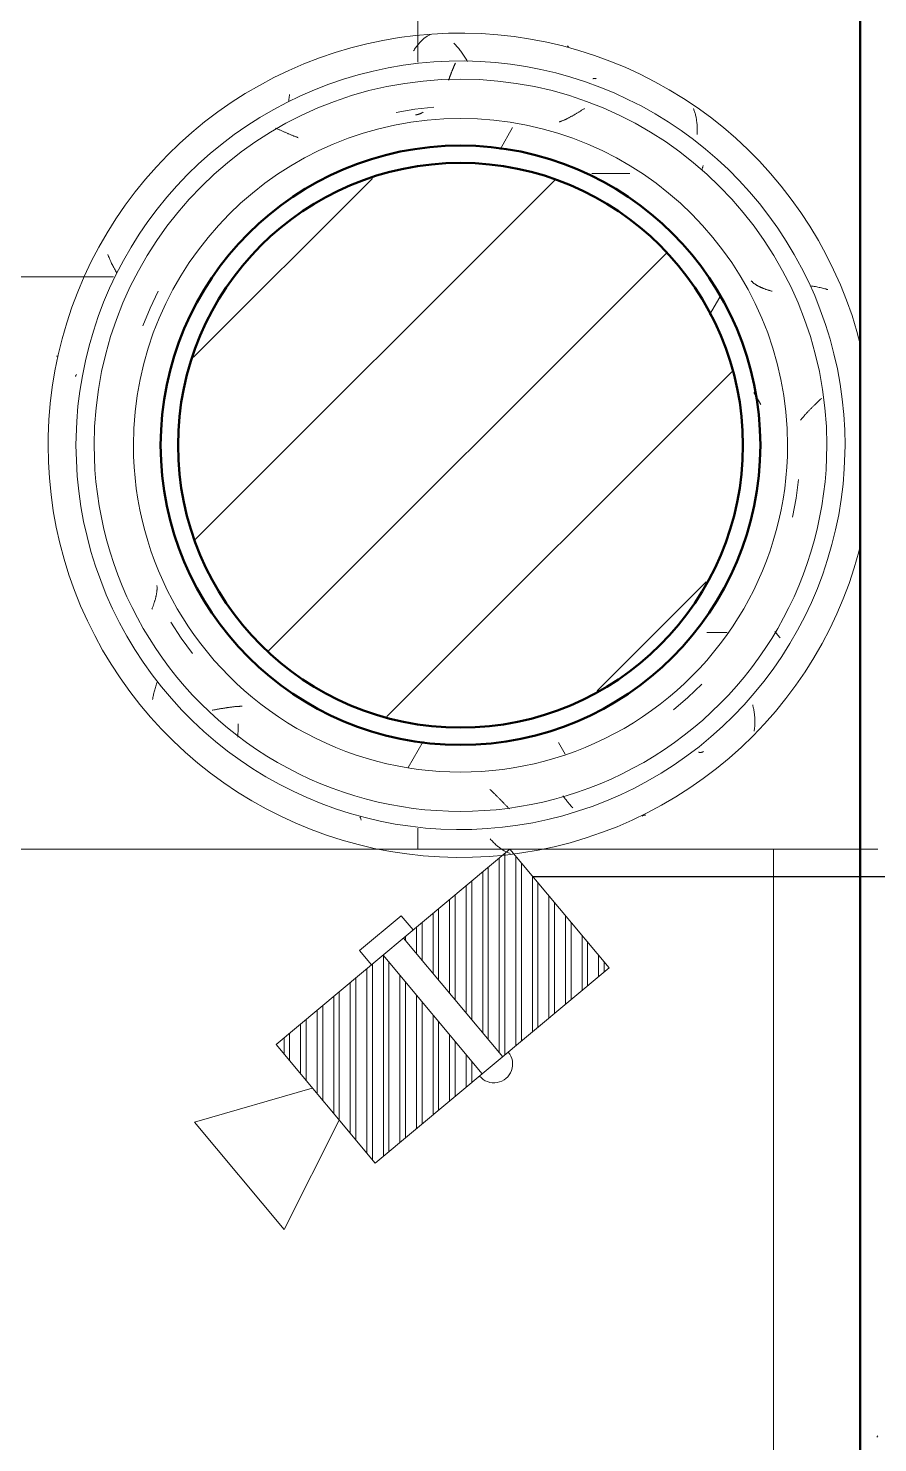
# Model space of a CAD drawing. Header units: millimetres. Extents: x -9358 to 257996, y -67499 to 9117.
# Drawn here: x 32853 to 33830, y -29391 to -27763 of the extents above; entities that cross this region are included whole.
import ezdxf

# ---------------------------------------------------------------- set-up
doc = ezdxf.new("R2010")
doc.units = ezdxf.units.MM
doc.header["$LTSCALE"] = 1000
for name, color, linetype, lineweight in [('A-COL-RFC', 8, 'Continuous', 18), ('A-COL-RFC-1', 8, 'Continuous', 9), ('A-COL-RFC-2', 8, 'Continuous', 50), ('A-FLR-PAT', 8, 'Continuous', 18), ('A-WAL-CMU', 8, 'Continuous', 50), ('A-WAL-LOW-20', 8, 'Continuous', 18), ('A-WAL-PAT-1', 8, 'Continuous', 9), ('LC-CAM', 4, 'Continuous', 5)]:
    doc.layers.add(name, color=color, linetype=linetype, lineweight=lineweight)
doc.layers.add('CCTVNET', color=6, linetype='Continuous')
pattern_1 = [(0, (0, 0), (812.8, 203.2), [33.528, -576.072, 33.528, -576.072, -3251.2]), (0, (0, 0), (812.8, 203.2), [-1219.2, 33.528, -1185.672, 33.528, -576.072, -1422.4]), (0, (0, 0), (812.8, 203.2), [-3048, 33.528, -372.872, 33.528, -982.472]), (120, (304.8, 101.6), (-582.3764, 602.30545), [33.528, -576.072, 33.528, -576.072, -3251.2]), (120, (304.8, 101.6), (-582.3764, 602.30545), [-1219.2, 33.528, -1185.672, 33.528, -576.072, -1422.4]), (120, (304.8, 101.6), (-582.3764, 602.30545), [-3048, 33.528, -372.872, 33.528, -982.472]), (240, (406.4, 508), (-230.4236, -805.50545), [33.528, -576.072, 33.528, -576.072, -3251.2]), (240, (406.4, 508), (-230.4236, -805.50545), [-1219.2, 33.528, -1185.672, 33.528, -576.072, -1422.4]), (240, (406.4, 508), (-230.4236, -805.50545), [-3048, 33.528, -372.872, 33.528, -982.472])]

# ---------------------------------------------------------------- blocks, each defined once
blk = doc.blocks.new('Concrete-Round-Column - 650-V31-01-Ground Floor Furniture Plan')
at = {"layer": 'A-COL-RFC-1'}
h = blk.add_hatch(dxfattribs=at)
h.set_pattern_fill('FP_70', color=256, style=0, pattern_type=2)
h.set_pattern_definition([(315, (13865, 33350), (106.066, 106.066), [])])
h.paths.add_polyline_path([(-325, 0), (-318.8, -63.4), (-300.3, -124.4), (-270.2, -180.6), (-229.8, -229.8), (-180.6, -270.2), (-124.4, -300.3), (-63.4, -318.8), (0, -325), (63.4, -318.8), (124.4, -300.3), (180.6, -270.2), (229.8, -229.8), (270.2, -180.6), (300.3, -124.4), (318.8, -63.4), (325, 0), (318.8, 63.4), (300.3, 124.4), (270.2, 180.6), (229.8, 229.8), (176.7, 272.3), (124.4, 300.3), (63.4, 318.8), (0, 325), (-63.4, 318.8), (-124.4, 300.3), (-180.6, 270.2), (-229.8, 229.8), (-270.2, 180.6), (-300.3, 124.4), (-318.8, 63.4)], flags=0)
at = {"layer": 'A-COL-RFC-2'}
for start, end in [(360, 180), (180, 360)]:
    blk.add_arc((0, 0), 325, start, end, dxfattribs=at)
blk = doc.blocks.new('Walls 202 - Walls 13-1778729-01-Ground Floor Furniture Plan')
at = {"layer": 'A-WAL-PAT-1'}
h = blk.add_hatch(dxfattribs=at)
h.set_pattern_fill('FP_141', color=256, style=0, pattern_type=2)
h.set_pattern_definition([(270, (50550, -10100), (900, 6e-14), [700, -700]), (270, (51000, -9400), (1800, 1e-13), [700, -700]), (180, (51000, -9400), (9e-14, -700), [])])
h.paths.add_polyline_path([(50270, -10770), (50270, -9770), (48380, -9770), (48380, -10770), (50253.1, -10770)], flags=0)
h.paths.add_polyline_path([(50250, -10250), (50243.9, -10323.2), (50224.2, -10398.3), (50196.4, -10461.8), (50156.2, -10523.3), (50106.4, -10577.4), (50043.8, -10625), (49983.8, -10657.5), (49909.3, -10682.2), (49840.1, -10693.5), (49768.3, -10693.5), (49695.8, -10681.4), (49626.2, -10657.5), (49557.5, -10619.3), (49503.6, -10577.4), (49453.2, -10522.3), (49413.6, -10461.8), (49384.1, -10394.5), (49365.8, -10320), (49360, -10250), (49366.1, -10176.8), (49385.8, -10101.7), (49416.1, -10034.4), (49453.8, -9976.7), (49504.9, -9921.6), (49564, -9876.2), (49626.2, -9842.5), (49700.7, -9817.8), (49769.9, -9806.5), (49841.7, -9806.5), (49914.2, -9818.6), (49983.8, -9842.5), (50048.4, -9877.5), (50106.4, -9922.6), (50156.2, -9976.7), (50198.2, -10042.3), (50225.9, -10105.5), (50244.2, -10180), (50249.5, -10243.9)], flags=0)
h.paths.add_polyline_path([(49290, -10250), (49283.9, -10323.2), (49264.2, -10398.3), (49234.1, -10465.3), (49196.2, -10523.3), (49145.3, -10578.3), (49083.8, -10625), (49023.8, -10657.5), (48949.3, -10682.2), (48880.1, -10693.5), (48807.8, -10693.4), (48735.8, -10681.4), (48666.2, -10657.5), (48597.5, -10619.3), (48541.2, -10574.8), (48492.6, -10521.5), (48453.6, -10461.8), (48424.1, -10394.5), (48405.8, -10320), (48400, -10250), (48406.1, -10176.8), (48425.8, -10101.7), (48456.1, -10034.4), (48493.8, -9976.7), (48543.6, -9922.6), (48601.6, -9877.5), (48666.2, -9842.5), (48740.7, -9817.8), (48809.9, -9806.5), (48881.7, -9806.5), (48954.2, -9818.6), (49023.8, -9842.5), (49088.4, -9877.5), (49146.4, -9922.6), (49196.2, -9976.7), (49236.4, -10038.2), (49266.9, -10109.5), (49284.2, -10180), (49288, -10226)], flags=0)
at = {"layer": 'A-WAL-LOW-20'}
blk.add_line((50270, -10770), (50270, -9770), dxfattribs=at)
blk = doc.blocks.new('FP_306-01-Ground Floor Furniture Plan')
at = {"layer": 'A-WAL-PAT-1'}
for p, q in [((49896.5, 1489.8), (49895.9, 1490.4)), ((49897.1, 1489.2), (49896.5, 1489.8)), ((49897.6, 1488.6), (49897.1, 1489.2)), ((49898.2, 1488), (49897.6, 1488.6)), ((49898.8, 1487.4), (49898.2, 1488)), ((49899.4, 1486.8), (49898.8, 1487.4)), ((49899.9, 1486.2), (49899.4, 1486.8)), ((49900.5, 1485.6), (49899.9, 1486.2)), ((49901.1, 1485), (49900.5, 1485.6)), ((49901.6, 1484.4), (49901.1, 1485)), ((49902.2, 1483.9), (49901.6, 1484.4)), ((49902.7, 1483.3), (49902.2, 1483.9)), ((49903.3, 1482.7), (49902.7, 1483.3)), ((49903.9, 1482.1), (49903.3, 1482.7)), ((49904.4, 1481.6), (49903.9, 1482.1)), ((49905, 1481), (49904.4, 1481.6)), ((49905.5, 1480.5), (49905, 1481)), ((49906.1, 1479.9), (49905.5, 1480.5)), ((49906.6, 1479.4), (49906.1, 1479.9)), ((49907.2, 1478.8), (49906.6, 1479.4)), ((49907.7, 1478.3), (49907.2, 1478.8)), ((49908.2, 1477.7), (49907.7, 1478.3)), ((49908.8, 1477.2), (49908.2, 1477.7)), ((49909.3, 1476.7), (49908.8, 1477.2)), ((49909.9, 1476.2), (49909.3, 1476.7)), ((49910.4, 1475.7), (49909.9, 1476.2)), ((49910.9, 1475.1), (49910.4, 1475.7)), ((49911.5, 1474.6), (49910.9, 1475.1)), ((49912, 1474.1), (49911.5, 1474.6)), ((49912.5, 1473.6), (49912, 1474.1)), ((49913, 1473.2), (49912.5, 1473.6)), ((49913.6, 1472.7), (49913, 1473.2)), ((49914.1, 1472.2), (49913.6, 1472.7)), ((49914.6, 1471.7), (49914.1, 1472.2)), ((49915.1, 1471.3), (49914.6, 1471.7)), ((49915.6, 1470.8), (49915.1, 1471.3)), ((49916.1, 1470.4), (49915.6, 1470.8)), ((49916.7, 1469.9), (49916.1, 1470.4)), ((49917.2, 1469.5), (49916.7, 1469.9)), ((49917.7, 1469.1), (49917.2, 1469.5)), ((49918.2, 1468.7), (49917.7, 1469.1)), ((49918.7, 1468.2), (49918.2, 1468.7)), ((49919.2, 1467.8), (49918.7, 1468.2)), ((49919.7, 1467.4), (49919.2, 1467.8)), ((49920.2, 1467), (49919.7, 1467.4)), ((49920.7, 1466.7), (49920.2, 1467)), ((49921.2, 1466.3), (49920.7, 1466.7)), ((49772.5, 1432.9), (49772.4, 1432.2)), ((49772.7, 1433.6), (49772.5, 1432.9)), ((49766.4, 1417), (49766.2, 1416.6)), ((49766.7, 1417.5), (49766.4, 1417)), ((49767, 1418), (49766.7, 1417.5)), ((49767.2, 1418.5), (49767, 1418)), ((49767.5, 1419), (49767.2, 1418.5)), ((49767.7, 1419.6), (49767.5, 1419)), ((49768, 1420.1), (49767.7, 1419.6)), ((49768.2, 1420.6), (49768, 1420.1)), ((49768.5, 1421.2), (49768.2, 1420.6)), ((49768.7, 1421.7), (49768.5, 1421.2)), ((49768.9, 1422.3), (49768.7, 1421.7)), ((49769.2, 1422.9), (49768.9, 1422.3)), ((49769.4, 1423.4), (49769.2, 1422.9)), ((49769.6, 1424), (49769.4, 1423.4)), ((49769.8, 1424.6), (49769.6, 1424)), ((49770.1, 1425.2), (49769.8, 1424.6)), ((49770.3, 1425.8), (49770.1, 1425.2)), ((49770.5, 1426.4), (49770.3, 1425.8)), ((49770.7, 1427), (49770.5, 1426.4)), ((49770.9, 1427.7), (49770.7, 1427)), ((49771.1, 1428.3), (49770.9, 1427.7)), ((49771.3, 1428.9), (49771.1, 1428.3)), ((49771.5, 1429.6), (49771.3, 1428.9)), ((49771.8, 1430.2), (49771.5, 1429.6)), ((49772, 1430.9), (49771.8, 1430.2)), ((49772.2, 1431.6), (49772, 1430.9)), ((49772.4, 1432.2), (49772.2, 1431.6)), ((49761, 1409.7), (49760.6, 1409.4)), ((49761.3, 1410.1), (49761, 1409.7)), ((49761.6, 1410.4), (49761.3, 1410.1)), ((49762, 1410.8), (49761.6, 1410.4)), ((49762.3, 1411.1), (49762, 1410.8)), ((49762.6, 1411.5), (49762.3, 1411.1)), ((49762.9, 1411.9), (49762.6, 1411.5)), ((49763.3, 1412.2), (49762.9, 1411.9)), ((49763.6, 1412.6), (49763.3, 1412.2)), ((49763.9, 1413), (49763.6, 1412.6)), ((49764.2, 1413.5), (49763.9, 1413)), ((49764.5, 1413.9), (49764.2, 1413.5)), ((49764.8, 1414.3), (49764.5, 1413.9)), ((49765, 1414.7), (49764.8, 1414.3)), ((49765.3, 1415.2), (49765, 1414.7)), ((49765.6, 1415.6), (49765.3, 1415.2)), ((49765.9, 1416.1), (49765.6, 1415.6)), ((49766.2, 1416.6), (49765.9, 1416.1)), ((49562.2, 1217.8), (49562.6, 1217.1)), ((49562.6, 1217.1), (49563, 1216.4)), ((49563, 1216.4), (49563.5, 1215.7)), ((49563.5, 1215.7), (49563.9, 1215)), ((49563.9, 1215), (49564.3, 1214.4)), ((49564.3, 1214.4), (49564.7, 1213.7)), ((49564.7, 1213.7), (49565.2, 1213)), ((49565.2, 1213), (49565.6, 1212.3)), ((49565.6, 1212.3), (49566, 1211.7)), ((49566, 1211.7), (49566.4, 1211)), ((49566.4, 1211), (49566.8, 1210.4)), ((49566.8, 1210.4), (49567.2, 1209.7)), ((49567.2, 1209.7), (49567.6, 1209)), ((49567.6, 1209), (49568, 1208.4)), ((49568, 1208.4), (49568.4, 1207.8)), ((49568.4, 1207.8), (49568.8, 1207.1)), ((49568.8, 1207.1), (49569.1, 1206.5)), ((49569.1, 1206.5), (49569.5, 1205.8)), ((49569.5, 1205.8), (49569.9, 1205.2)), ((49569.9, 1205.2), (49570.2, 1204.6)), ((49570.2, 1204.6), (49570.6, 1203.9)), ((49570.6, 1203.9), (49571, 1203.3)), ((49571, 1203.3), (49571.3, 1202.7)), ((49571.3, 1202.7), (49571.6, 1202.1)), ((49571.6, 1202.1), (49572, 1201.4)), ((49572, 1201.4), (49572.3, 1200.8)), ((49572.3, 1200.8), (49572.6, 1200.2)), ((49572.6, 1200.2), (49573, 1199.6)), ((49573, 1199.6), (49573.3, 1199)), ((49573.3, 1199), (49573.6, 1198.4)), ((49573.6, 1198.4), (49573.9, 1197.8)), ((49573.9, 1197.8), (49574.2, 1197.2)), ((49574.2, 1197.2), (49574.5, 1196.6)), ((49574.5, 1196.6), (49574.8, 1196.1)), ((49574.8, 1196.1), (49575, 1195.5)), ((49575, 1195.5), (49575.3, 1194.9)), ((49575.3, 1194.9), (49575.6, 1194.3)), ((49575.6, 1194.3), (49575.8, 1193.7)), ((49575.8, 1193.7), (49576.1, 1193.2)), ((49576.1, 1193.2), (49576.3, 1192.6)), ((49576.3, 1192.6), (49576.5, 1192)), ((49576.5, 1192), (49576.7, 1191.5)), ((49576.7, 1191.5), (49577, 1190.9)), ((49577, 1190.9), (49577.2, 1190.4)), ((49577.2, 1190.4), (49577.4, 1189.8)), ((49577.4, 1189.8), (49577.6, 1189.3)), ((49577.6, 1189.3), (49577.7, 1188.7)), ((49563.2, 1022.6), (49560.9, 1044.4)), ((49566.7, 1031.9), (49566.9, 1031.5)), ((49566.9, 1031.5), (49567.2, 1031)), ((49567.2, 1031), (49567.4, 1030.6)), ((49567.4, 1030.6), (49567.6, 1030.1)), ((49567.6, 1030.1), (49567.8, 1029.7)), ((49567.8, 1029.7), (49568, 1029.3)), ((49568, 1029.3), (49568.2, 1028.8)), ((49568.2, 1028.8), (49568.4, 1028.4)), ((49568.4, 1028.4), (49568.6, 1027.9)), ((49568.6, 1027.9), (49568.7, 1027.5)), ((49568.7, 1027.5), (49568.9, 1027)), ((49568.9, 1027), (49569, 1026.6)), ((49569, 1026.6), (49569.2, 1026.1)), ((49569.2, 1026.1), (49569.3, 1025.7)), ((49566.8, 1001), (49563.2, 1022.6)), ((49569.3, 1025.7), (49569.4, 1025.2)), ((49569.4, 1025.2), (49569.5, 1024.7)), ((49569.5, 1024.7), (49569.6, 1024.3)), ((49569.6, 1024.3), (49569.7, 1023.8)), ((49569.7, 1023.8), (49569.7, 1023.4)), ((49592.6, 879.8), (49592.2, 879.1)), ((49592.9, 880.5), (49592.6, 879.8)), ((49593.2, 881.3), (49592.9, 880.5)), ((49593.4, 882), (49593.2, 881.3)), ((49593.7, 882.7), (49593.4, 882)), ((49594, 883.4), (49593.7, 882.7)), ((49594.3, 884.1), (49594, 883.4)), ((49594.6, 884.8), (49594.3, 884.1)), ((49594.9, 885.5), (49594.6, 884.8)), ((49595.1, 886.2), (49594.9, 885.5)), ((49595.4, 886.9), (49595.1, 886.2)), ((49595.7, 887.6), (49595.4, 886.9)), ((49595.9, 888.3), (49595.7, 887.6)), ((49585.3, 863.1), (49585, 862.3)), ((49585.7, 863.9), (49585.3, 863.1)), ((49586, 864.7), (49585.7, 863.9)), ((49586.4, 865.5), (49586, 864.7)), ((49586.7, 866.3), (49586.4, 865.5)), ((49587, 867), (49586.7, 866.3)), ((49587.4, 867.8), (49587, 867)), ((49587.7, 868.6), (49587.4, 867.8)), ((49588.1, 869.3), (49587.7, 868.6)), ((49588.4, 870.1), (49588.1, 869.3)), ((49588.7, 870.9), (49588.4, 870.1)), ((49589.1, 871.6), (49588.7, 870.9)), ((49589.4, 872.4), (49589.1, 871.6)), ((49589.7, 873.2), (49589.4, 872.4)), ((49590, 873.9), (49589.7, 873.2)), ((49590.4, 874.7), (49590, 873.9)), ((49590.7, 875.4), (49590.4, 874.7)), ((49591, 876.2), (49590.7, 875.4)), ((49591.3, 876.9), (49591, 876.2)), ((49591.6, 877.6), (49591.3, 876.9)), ((49591.9, 878.4), (49591.6, 877.6)), ((49592.2, 879.1), (49591.9, 878.4)), ((49792.3, 717.9), (49772.5, 727.3)), ((49812.5, 709.6), (49792.3, 717.9))]:
    blk.add_line(p, q, dxfattribs=at)
blk = doc.blocks.new('FP_307-01-Ground Floor Furniture Plan')
at = {"layer": 'A-WAL-LOW-20', "flags": 128}
blk.add_lwpolyline([(49950, 600.5), (49969, 600.8), (49987.9, 602), (50006.8, 603.9), (50025.6, 606.5), (50044.3, 609.9), (50062.8, 614.1), (50081.1, 618.9), (50099.3, 624.5), (50117.2, 630.9), (50134.8, 637.9), (50152.1, 645.7), (50169.1, 654.1), (50185.8, 663.2), (50202.1, 672.9), (50217.9, 683.3), (50233.4, 694.4), (50248.4, 706), (50262.9, 718.2), (50276.9, 731), (50290.4, 744.4), (50303.4, 758.3), (50315.8, 772.6), (50327.6, 787.5), (50338.7, 802.8), (50349.3, 818.6), (50359.3, 834.8), (50368.5, 851.3), (50377.1, 868.2), (50385.1, 885.5), (50392.3, 903), (50398.8, 920.9), (50404.6, 938.9), (50409.7, 957.2), (50414, 975.7), (50417.6, 994.3), (50420.5, 1013.1), (50422.6, 1032), (50423.9, 1050.9), (50424.5, 1069.9), (50424.3, 1088.9), (50423.4, 1107.8), (50421.7, 1126.7), (50419.3, 1145.5), (50416.1, 1164.3), (50412.1, 1182.8), (50407.5, 1201.2), (50402, 1219.4), (50395.9, 1237.4), (50389.1, 1255.1), (50381.5, 1272.5), (50373.3, 1289.6), (50364.3, 1306.3), (50354.8, 1322.7), (50344.5, 1338.7), (50333.7, 1354.3), (50322.2, 1369.4), (50310.1, 1384), (50297.5, 1398.2), (50284.3, 1411.8), (50270.5, 1424.9), (50256.3, 1437.5), (50241.5, 1449.4), (50226.3, 1460.8), (50210.7, 1471.5), (50194.6, 1481.6), (50178.2, 1491.1), (50161.4, 1499.9), (50144.2, 1508), (50126.7, 1515.4), (50109, 1522.1), (50091, 1528.1), (50072.7, 1533.4), (50066.2, 1535)], dxfattribs=at)
at = {"layer": 'A-WAL-PAT-1'}
for p, q in [((50250.1, 1411.5), (50248.8, 1411.2)), ((50251.4, 1411.8), (50250.1, 1411.5)), ((50252.7, 1412.1), (50251.4, 1411.8)), ((50254, 1412.3), (50252.7, 1412.1)), ((50255.3, 1412.6), (50254, 1412.3)), ((50256.6, 1412.8), (50255.3, 1412.6)), ((50257.9, 1413), (50256.6, 1412.8)), ((50259.1, 1413.1), (50257.9, 1413)), ((50260.4, 1413.3), (50259.1, 1413.1)), ((50261.6, 1413.4), (50260.4, 1413.3)), ((50262.8, 1413.5), (50261.6, 1413.4)), ((50264, 1413.6), (50262.8, 1413.5)), ((50265.2, 1413.7), (50264, 1413.6)), ((50266.3, 1413.8), (50265.2, 1413.7)), ((50267.5, 1413.8), (50266.3, 1413.8)), ((50268.6, 1413.8), (50267.5, 1413.8)), ((50269.7, 1413.8), (50268.6, 1413.8)), ((50270.8, 1413.7), (50269.7, 1413.8)), ((50271.9, 1413.7), (50270.8, 1413.7)), ((50273, 1413.6), (50271.9, 1413.7)), ((50274, 1413.5), (50273, 1413.6)), ((50275, 1413.4), (50274, 1413.5)), ((50276.1, 1413.2), (50275, 1413.4)), ((50277, 1413.1), (50276.1, 1413.2)), ((50278, 1412.9), (50277, 1413.1)), ((50279, 1412.7), (50278, 1412.9)), ((50375.7, 1287.3), (50375.3, 1288)), ((50376, 1286.5), (50375.7, 1287.3)), ((50376.3, 1285.7), (50376, 1286.5)), ((50376.6, 1284.9), (50376.3, 1285.7)), ((50376.8, 1284.1), (50376.6, 1284.9)), ((50415.6, 1123.3), (50416.1, 1124.2)), ((50416.1, 1124.2), (50416.7, 1125.1)), ((50416.7, 1125.1), (50417.2, 1126)), ((50417.2, 1126), (50417.6, 1126.9)), ((50417.6, 1126.9), (50418.1, 1127.8)), ((50418.1, 1127.8), (50418.5, 1128.7)), ((50418.5, 1128.7), (50418.9, 1129.6)), ((50418.9, 1129.6), (50419.2, 1130.4)), ((50419.2, 1130.4), (50419.5, 1131.3)), ((50419.5, 1131.3), (50419.8, 1132.2)), ((50403.1, 1109.1), (50404.1, 1110)), ((50404.1, 1110), (50405, 1110.9)), ((50405, 1110.9), (50405.9, 1111.8)), ((50405.9, 1111.8), (50406.8, 1112.7)), ((50406.8, 1112.7), (50407.7, 1113.5)), ((50407.7, 1113.5), (50408.6, 1114.4)), ((50408.6, 1114.4), (50409.4, 1115.3)), ((50409.4, 1115.3), (50410.2, 1116.2)), ((50410.2, 1116.2), (50411, 1117.1)), ((50411, 1117.1), (50411.7, 1118)), ((50411.7, 1118), (50412.4, 1118.9)), ((50412.4, 1118.9), (50413.1, 1119.8)), ((50413.1, 1119.8), (50413.8, 1120.7)), ((50413.8, 1120.7), (50414.4, 1121.6)), ((50414.4, 1121.6), (50415, 1122.5)), ((50415, 1122.5), (50415.6, 1123.3)), ((50377.7, 959.3), (50378.9, 959.8)), ((50378.9, 959.8), (50380.2, 960.2)), ((50380.2, 960.2), (50381.5, 960.6)), ((50222.1, 726.2), (50223.4, 725.7)), ((50223.4, 725.7), (50224.8, 725.3)), ((50224.8, 725.3), (50226.1, 724.8)), ((50226.1, 724.8), (50227.4, 724.4)), ((50227.4, 724.4), (50228.8, 724)), ((50228.8, 724), (50230.1, 723.6)), ((50230.1, 723.6), (50231.4, 723.2)), ((50231.4, 723.2), (50232.7, 722.9)), ((50232.7, 722.9), (50233.9, 722.5)), ((50233.9, 722.5), (50235.2, 722.2)), ((50235.2, 722.2), (50236.5, 721.9)), ((50236.5, 721.9), (50237.7, 721.6)), ((50237.7, 721.6), (50239, 721.4)), ((50239, 721.4), (50240.2, 721.1)), ((50240.2, 721.1), (50241.4, 720.9)), ((50241.4, 720.9), (50242.6, 720.7))]:
    blk.add_line(p, q, dxfattribs=at)
blk = doc.blocks.new('FP_308-01-Ground Floor Furniture Plan')
at = {"layer": 'A-WAL-LOW-20', "flags": 128}
blk.add_lwpolyline([(49833.6, 1535), (49818.9, 1531.1), (49800.7, 1525.5), (49782.8, 1519.1), (49765.2, 1512.1), (49747.9, 1504.3), (49730.9, 1495.9), (49714.2, 1486.8), (49697.9, 1477.1), (49682, 1466.7), (49666.6, 1455.6), (49651.6, 1444), (49637.1, 1431.8), (49623.1, 1419), (49609.6, 1405.6), (49596.6, 1391.7), (49584.2, 1377.4), (49572.4, 1362.5), (49561.3, 1347.2), (49550.7, 1331.4), (49540.7, 1315.2), (49531.5, 1298.7), (49522.9, 1281.8), (49514.9, 1264.5), (49507.7, 1247), (49501.2, 1229.1), (49495.4, 1211.1), (49490.3, 1192.8), (49486, 1174.3), (49482.4, 1155.7), (49479.5, 1136.9), (49477.4, 1118), (49476.1, 1099.1), (49475.5, 1080.1), (49475.7, 1061.1), (49476.6, 1042.2), (49478.3, 1023.3), (49480.7, 1004.5), (49483.9, 985.7), (49487.9, 967.2), (49492.5, 948.8), (49498, 930.6), (49504.1, 912.6), (49510.9, 894.9), (49518.5, 877.5), (49526.7, 860.4), (49535.7, 843.7), (49545.2, 827.3), (49555.5, 811.3), (49566.3, 795.7), (49577.8, 780.6), (49589.9, 766), (49602.5, 751.8), (49615.7, 738.2), (49629.5, 725.1), (49643.7, 712.5), (49658.4, 700.6), (49673.7, 689.2), (49689.3, 678.5), (49705.4, 668.4), (49721.8, 658.9), (49738.6, 650.1), (49755.8, 642), (49773.3, 634.6), (49791, 627.9), (49809, 621.9), (49827.3, 616.6), (49845.7, 612.1), (49864.3, 608.3), (49883, 605.2), (49901.9, 602.9), (49920.8, 601.4), (49939.8, 600.6), (49950, 600.5)], dxfattribs=at)
at = {"layer": 'A-WAL-PAT-1'}
for p, q in [((49767.2, 1482), (49767, 1480.6)), ((49767.4, 1483.4), (49767.2, 1482)), ((49767.7, 1484.8), (49767.4, 1483.4)), ((49767.9, 1486.2), (49767.7, 1484.8)), ((49768.2, 1487.5), (49767.9, 1486.2)), ((49768.5, 1488.9), (49768.2, 1487.5)), ((49768.8, 1490.2), (49768.5, 1488.9)), ((49769.1, 1491.5), (49768.8, 1490.2)), ((49769.4, 1492.8), (49769.1, 1491.5)), ((49769.8, 1494), (49769.4, 1492.8)), ((49770.1, 1495.2), (49769.8, 1494)), ((49770.5, 1496.5), (49770.1, 1495.2)), ((49770.8, 1497.7), (49770.5, 1496.5)), ((49766.7, 1479.2), (49766.5, 1477.7)), ((49767, 1480.6), (49766.7, 1479.2)), ((49563.1, 1343.3), (49562.2, 1342.9)), ((49564, 1343.6), (49563.1, 1343.3)), ((49564.9, 1344), (49564, 1343.6)), ((49565.9, 1344.3), (49564.9, 1344)), ((49566.9, 1344.7), (49565.9, 1344.3)), ((49567.9, 1345), (49566.9, 1344.7)), ((49568.9, 1345.2), (49567.9, 1345)), ((49570, 1345.5), (49568.9, 1345.2)), ((49571.1, 1345.7), (49570, 1345.5)), ((49572.2, 1346), (49571.1, 1345.7)), ((49573.3, 1346.2), (49572.2, 1346)), ((49574.4, 1346.4), (49573.3, 1346.2)), ((49575.6, 1346.6), (49574.4, 1346.4)), ((49576.7, 1346.7), (49575.6, 1346.6)), ((49577.9, 1346.9), (49576.7, 1346.7)), ((49579.1, 1347), (49577.9, 1346.9)), ((49580.4, 1347.1), (49579.1, 1347)), ((49581.6, 1347.2), (49580.4, 1347.1)), ((49582.9, 1347.2), (49581.6, 1347.2)), ((49584.2, 1347.3), (49582.9, 1347.2)), ((49585.5, 1347.3), (49584.2, 1347.3)), ((49586.8, 1347.4), (49585.5, 1347.3)), ((49588.1, 1347.4), (49586.8, 1347.4)), ((49589.5, 1347.3), (49588.1, 1347.4)), ((49590.8, 1347.3), (49589.5, 1347.3)), ((49592.2, 1347.3), (49590.8, 1347.3)), ((49490.7, 1198.8), (49490.6, 1197.9)), ((49490.9, 1199.6), (49490.7, 1198.8)), ((49496.4, 1075.4), (49495.4, 1074.6)), ((49497.5, 1076.2), (49496.4, 1075.4)), ((49498.6, 1077), (49497.5, 1076.2)), ((49499.7, 1077.8), (49498.6, 1077)), ((49500.8, 1078.6), (49499.7, 1077.8)), ((49502, 1079.3), (49500.8, 1078.6)), ((49503.2, 1080.1), (49502, 1079.3)), ((49504.4, 1080.9), (49503.2, 1080.1)), ((49505.6, 1081.7), (49504.4, 1080.9)), ((49506.8, 1082.4), (49505.6, 1081.7)), ((49508.1, 1083.2), (49506.8, 1082.4)), ((49487.8, 1068), (49487, 1067.2)), ((49488.7, 1068.9), (49487.8, 1068)), ((49489.6, 1069.7), (49488.7, 1068.9)), ((49490.5, 1070.5), (49489.6, 1069.7)), ((49491.4, 1071.3), (49490.5, 1070.5)), ((49492.4, 1072.2), (49491.4, 1071.3)), ((49493.4, 1073), (49492.4, 1072.2)), ((49494.4, 1073.8), (49493.4, 1073)), ((49495.4, 1074.6), (49494.4, 1073.8)), ((49477.1, 1040.5), (49477.4, 1039.7)), ((49477.4, 1039.7), (49477.8, 1038.9)), ((49477.8, 1038.9), (49478.3, 1038.1)), ((49478.3, 1038.1), (49478.7, 1037.3)), ((49478.7, 1037.3), (49479.2, 1036.5)), ((49479.2, 1036.5), (49479.8, 1035.7)), ((49479.8, 1035.7), (49480.3, 1034.9)), ((49480.3, 1034.9), (49480.9, 1034.1)), ((49480.9, 1034.1), (49481.5, 1033.3)), ((49481.5, 1033.3), (49482.2, 1032.5)), ((49482.2, 1032.5), (49482.8, 1031.8)), ((49482.8, 1031.8), (49483.5, 1031)), ((49483.5, 1031), (49484.3, 1030.3)), ((49484.3, 1030.3), (49485, 1029.5)), ((49485, 1029.5), (49485.8, 1028.7)), ((49485.8, 1028.7), (49486.6, 1028)), ((49486.6, 1028), (49487.4, 1027.3)), ((49487.4, 1027.3), (49488.3, 1026.5)), ((49488.3, 1026.5), (49489.2, 1025.8)), ((49489.2, 1025.8), (49490.1, 1025.1)), ((49490.1, 1025.1), (49491.1, 1024.4)), ((49491.1, 1024.4), (49492, 1023.6)), ((49492, 1023.6), (49493, 1022.9)), ((49493, 1022.9), (49494, 1022.2)), ((49494, 1022.2), (49495.1, 1021.6)), ((49495.1, 1021.6), (49496.1, 1020.9)), ((49546.1, 878.4), (49547.4, 878.2)), ((49547.4, 878.2), (49548.8, 878)), ((49548.8, 878), (49550.2, 877.8)), ((49550.2, 877.8), (49551.5, 877.6)), ((49551.5, 877.6), (49552.9, 877.5)), ((49552.9, 877.5), (49554.3, 877.3)), ((49730.3, 669.3), (49731.4, 669.7)), ((49731.4, 669.7), (49732.5, 670.1)), ((49732.5, 670.1), (49733.7, 670.6)), ((49733.7, 670.6), (49734.8, 671)), ((49734.8, 671), (49736, 671.5)), ((49736, 671.5), (49737.1, 672)), ((49737.1, 672), (49738.3, 672.5)), ((49738.3, 672.5), (49739.5, 673.1)), ((49739.5, 673.1), (49740.7, 673.6)), ((49740.7, 673.6), (49741.8, 674.2)), ((49741.8, 674.2), (49743, 674.8)), ((49743, 674.8), (49744.2, 675.5)), ((49744.2, 675.5), (49745.4, 676.1)), ((49745.4, 676.1), (49746.7, 676.8)), ((49746.7, 676.8), (49747.9, 677.5)), ((49747.9, 677.5), (49749.1, 678.2)), ((49749.1, 678.2), (49750.3, 678.9)), ((49750.3, 678.9), (49751.6, 679.6)), ((49847.1, 610.6), (49848, 610.4))]:
    blk.add_line(p, q, dxfattribs=at)
blk = doc.blocks.new('FP_309-01-Ground Floor Furniture Plan')
at = {"layer": 'A-WAL-PAT-1'}
for p, q in [((49989.3, 1463.9), (50011, 1461.1)), ((50011, 1461.1), (50032.6, 1457)), ((50225.1, 1352.6), (50240.2, 1336.7)), ((50240.2, 1336.7), (50254.4, 1320)), ((50360.2, 1123.1), (50360.8, 1123.7)), ((50360.8, 1123.7), (50361.4, 1124.2)), ((50361.4, 1124.2), (50362, 1124.8)), ((50362, 1124.8), (50362.6, 1125.4)), ((50362.6, 1125.4), (50363.2, 1126)), ((50363.2, 1126), (50363.8, 1126.5)), ((50363.8, 1126.5), (50364.4, 1127.1)), ((50364.4, 1127.1), (50365, 1127.7)), ((50365, 1127.7), (50365.6, 1128.3)), ((50365.6, 1128.3), (50366.2, 1128.9)), ((50366.2, 1128.9), (50366.8, 1129.5)), ((50366.8, 1129.5), (50367.4, 1130.1)), ((50367.4, 1130.1), (50368, 1130.7)), ((50368, 1130.7), (50368.7, 1131.3)), ((50346.3, 1108.9), (50346.8, 1109.4)), ((50346.8, 1109.4), (50347.2, 1110)), ((50347.2, 1110), (50347.7, 1110.5)), ((50347.7, 1110.5), (50348.2, 1111)), ((50348.2, 1111), (50348.7, 1111.5)), ((50348.7, 1111.5), (50349.2, 1112.1)), ((50349.2, 1112.1), (50349.7, 1112.6)), ((50349.7, 1112.6), (50350.2, 1113.1)), ((50350.2, 1113.1), (50350.7, 1113.7)), ((50350.7, 1113.7), (50351.2, 1114.2)), ((50351.2, 1114.2), (50351.8, 1114.8)), ((50351.8, 1114.8), (50352.3, 1115.3)), ((50352.3, 1115.3), (50352.8, 1115.8)), ((50352.8, 1115.8), (50353.4, 1116.4)), ((50353.4, 1116.4), (50353.9, 1116.9)), ((50353.9, 1116.9), (50354.5, 1117.5)), ((50354.5, 1117.5), (50355, 1118)), ((50355, 1118), (50355.6, 1118.6)), ((50355.6, 1118.6), (50356.1, 1119.1)), ((50356.1, 1119.1), (50356.7, 1119.7)), ((50356.7, 1119.7), (50357.3, 1120.3)), ((50357.3, 1120.3), (50357.9, 1120.8)), ((50357.9, 1120.8), (50358.4, 1121.4)), ((50358.4, 1121.4), (50359, 1122)), ((50359, 1122), (50359.6, 1122.5)), ((50359.6, 1122.5), (50360.2, 1123.1)), ((50250.5, 823.1), (50250.5, 823.7)), ((50250.5, 822.5), (50250.5, 823.1)), ((50250.5, 821.9), (50250.5, 822.5)), ((50250.5, 821.2), (50250.5, 821.9)), ((50250.6, 820.6), (50250.5, 821.2)), ((50250.6, 819.9), (50250.6, 820.6)), ((50250.6, 819.3), (50250.6, 819.9)), ((50250.7, 818.6), (50250.6, 819.3)), ((50250.7, 818), (50250.7, 818.6)), ((50250.8, 817.3), (50250.7, 818)), ((50250.8, 816.6), (50250.8, 817.3)), ((50250.9, 816), (50250.8, 816.6)), ((50250.9, 815.3), (50250.9, 816)), ((50251, 814.6), (50250.9, 815.3)), ((50251.1, 813.9), (50251, 814.6)), ((50270.5, 819.1), (50271.3, 819.1)), ((50271.3, 819.1), (50272.1, 819.1)), ((50272.1, 819.1), (50272.9, 819.1)), ((50272.9, 819.1), (50273.7, 819.1)), ((50273.7, 819.1), (50274.5, 819.1)), ((50274.5, 819.1), (50275.3, 819.1)), ((50275.3, 819.1), (50276.1, 819)), ((50276.1, 819), (50276.9, 819)), ((50276.9, 819), (50277.7, 819)), ((50277.7, 819), (50278.5, 819)), ((50278.5, 819), (50279.3, 819)), ((50279.3, 819), (50280.1, 819)), ((50280.1, 819), (50281, 818.9)), ((50281, 818.9), (50281.8, 818.9)), ((50281.8, 818.9), (50282.6, 818.9)), ((50282.6, 818.9), (50283.4, 818.9)), ((50283.4, 818.9), (50284.3, 818.9)), ((50284.3, 818.9), (50285.1, 818.9)), ((50285.1, 818.9), (50285.9, 818.9)), ((50251.2, 813.2), (50251.1, 813.9)), ((50251.2, 812.5), (50251.2, 813.2)), ((50251.3, 811.8), (50251.2, 812.5)), ((50251.4, 811.1), (50251.3, 811.8)), ((50251.5, 810.4), (50251.4, 811.1)), ((50251.6, 809.6), (50251.5, 810.4)), ((50251.7, 808.9), (50251.6, 809.6)), ((50251.8, 808.2), (50251.7, 808.9)), ((50251.9, 807.5), (50251.8, 808.2)), ((50252, 806.7), (50251.9, 807.5)), ((50252.1, 806), (50252, 806.7)), ((50252.2, 805.2), (50252.1, 806)), ((50252.4, 804.5), (50252.2, 805.2)), ((50252.5, 803.7), (50252.4, 804.5)), ((50252.6, 802.9), (50252.5, 803.7)), ((50252.7, 802.2), (50252.6, 802.9)), ((50252.9, 801.4), (50252.7, 802.2)), ((50253, 800.6), (50252.9, 801.4)), ((50253.1, 799.8), (50253, 800.6)), ((50253.2, 799.1), (50253.1, 799.8)), ((50253.4, 798.3), (50253.2, 799.1)), ((50253.5, 797.5), (50253.4, 798.3)), ((50253.7, 796.7), (50253.5, 797.5)), ((50253.8, 795.9), (50253.7, 796.7)), ((50253.9, 795.1), (50253.8, 795.9)), ((50254.1, 794.3), (50253.9, 795.1)), ((50254.2, 793.5), (50254.1, 794.3)), ((50254.4, 792.7), (50254.2, 793.5)), ((50254.5, 791.9), (50254.4, 792.7)), ((50254.7, 791.1), (50254.5, 791.9)), ((50254.8, 790.2), (50254.7, 791.1)), ((50254.9, 789.4), (50254.8, 790.2)), ((50189.6, 766.6), (50171.9, 753.6)), ((50171.9, 753.6), (50153.5, 741.7)), ((50111.3, 725.6), (50111.8, 725.7)), ((50111.8, 725.7), (50112.3, 725.7)), ((50112.3, 725.7), (50112.8, 725.8)), ((50112.8, 725.8), (50113.3, 725.8)), ((50113.3, 725.8), (50113.8, 725.8)), ((50113.8, 725.8), (50114.3, 725.8)), ((50114.3, 725.8), (50114.8, 725.8)), ((50114.8, 725.8), (50115.3, 725.8)), ((50115.3, 725.8), (50115.8, 725.8)), ((50115.8, 725.8), (50116.4, 725.8)), ((50116.4, 725.8), (50116.9, 725.7)), ((50116.9, 725.7), (50117.4, 725.7)), ((50117.4, 725.7), (50118, 725.7)), ((50118, 725.7), (50118.5, 725.6)), ((50118.5, 725.6), (50119, 725.5)), ((50119, 725.5), (50119.6, 725.5)), ((50119.6, 725.5), (50120.1, 725.4)), ((50120.1, 725.4), (50120.7, 725.3)), ((50120.7, 725.3), (50121.3, 725.2)), ((50121.3, 725.2), (50121.8, 725.1)), ((50121.8, 725.1), (50122.4, 725)), ((50122.4, 725), (50123, 724.9)), ((50123, 724.9), (50123.6, 724.8)), ((50123.6, 724.8), (50124.1, 724.6)), ((50124.1, 724.6), (50124.7, 724.5)), ((50124.7, 724.5), (50125.3, 724.3)), ((50125.3, 724.3), (50125.9, 724.2)), ((50125.9, 724.2), (50126.5, 724)), ((50126.5, 724), (50127.1, 723.9)), ((50127.1, 723.9), (50127.8, 723.7)), ((50127.8, 723.7), (50128.4, 723.5)), ((50128.4, 723.5), (50129, 723.3)), ((50129, 723.3), (50129.6, 723.1)), ((50129.6, 723.1), (50130.3, 722.9)), ((50130.3, 722.9), (50130.9, 722.7)), ((50130.9, 722.7), (50131.5, 722.5)), ((50131.5, 722.5), (50132.2, 722.3)), ((50132.2, 722.3), (50132.8, 722.1)), ((50132.8, 722.1), (50133.5, 721.9)), ((50133.5, 721.9), (50134.1, 721.6)), ((50134.1, 721.6), (50134.8, 721.4)), ((50134.8, 721.4), (50135.4, 721.2)), ((50135.4, 721.2), (50136.1, 720.9)), ((50136.1, 720.9), (50136.8, 720.7)), ((50136.8, 720.7), (50137.5, 720.4)), ((50137.5, 720.4), (50138.1, 720.1)), ((50138.1, 720.1), (50138.8, 719.9))]:
    blk.add_line(p, q, dxfattribs=at)
blk = doc.blocks.new('FP_310-01-Ground Floor Furniture Plan')
at = {"layer": 'A-WAL-LOW-20', "flags": 128}
blk.add_lwpolyline([(49950, 632.6), (49967.7, 633), (49985.4, 634), (50003, 635.8), (50020.5, 638.3), (50037.9, 641.4), (50055.2, 645.3), (50072.3, 649.8), (50089.2, 655.1), (50105.8, 661), (50122.3, 667.5), (50138.4, 674.7), (50154.3, 682.6), (50169.8, 691.1), (50185, 700.2), (50199.8, 709.9), (50214.2, 720.2), (50228.2, 731), (50241.7, 742.4), (50254.8, 754.3), (50267.4, 766.8), (50279.4, 779.7), (50291, 793.1), (50302, 807), (50312.4, 821.3), (50322.3, 836), (50331.5, 851), (50340.2, 866.5), (50348.2, 882.3), (50355.6, 898.3), (50362.3, 914.7), (50368.4, 931.3), (50373.8, 948.2), (50378.6, 965.2), (50382.6, 982.4), (50386, 999.8), (50388.6, 1017.3), (50390.6, 1034.9), (50391.8, 1052.5), (50392.4, 1070.2), (50392.2, 1087.9), (50391.3, 1105.6), (50389.8, 1123.2), (50387.5, 1140.8), (50384.5, 1158.2), (50380.8, 1175.5), (50376.5, 1192.7), (50371.4, 1209.6), (50365.7, 1226.4), (50359.3, 1242.9), (50352.3, 1259.1), (50344.6, 1275), (50336.3, 1290.7), (50327.3, 1305.9), (50317.8, 1320.8), (50307.7, 1335.4), (50297, 1349.4), (50285.7, 1363.1), (50273.9, 1376.3), (50261.6, 1389), (50248.8, 1401.2), (50235.5, 1412.9), (50221.8, 1424.1), (50207.6, 1434.6), (50193, 1444.7), (50178.1, 1454.1), (50162.7, 1462.9), (50147, 1471.1), (50131, 1478.7), (50114.7, 1485.6), (50098.2, 1491.8), (50081.4, 1497.4), (50064.4, 1502.3), (50047.2, 1506.6), (50029.9, 1510.1), (50012.4, 1513), (49994.9, 1515.1), (49977.2, 1516.6), (49959.6, 1517.3), (49950, 1517.4)], dxfattribs=at)
at = {"layer": 'A-WAL-PAT-1'}
for p, q in [((50164.7, 1437.1), (50164.3, 1436.8)), ((50165.1, 1437.4), (50164.7, 1437.1)), ((50165.5, 1437.7), (50165.1, 1437.4)), ((50165.9, 1438), (50165.5, 1437.7)), ((50166.3, 1438.3), (50165.9, 1438)), ((50166.7, 1438.6), (50166.3, 1438.3)), ((50167.1, 1438.9), (50166.7, 1438.6)), ((50167.5, 1439.2), (50167.1, 1438.9)), ((50167.9, 1439.5), (50167.5, 1439.2)), ((50168.3, 1439.9), (50167.9, 1439.5)), ((50168.6, 1440.2), (50168.3, 1439.9)), ((50169, 1440.5), (50168.6, 1440.2)), ((50169.4, 1440.8), (50169, 1440.5)), ((50169.8, 1441.1), (50169.4, 1440.8)), ((50170.2, 1441.4), (50169.8, 1441.1)), ((50170.6, 1441.7), (50170.2, 1441.4)), ((50171, 1442), (50170.6, 1441.7)), ((50171.4, 1442.3), (50171, 1442)), ((50171.8, 1442.6), (50171.4, 1442.3)), ((50302.6, 1354.4), (50302.5, 1354.6)), ((50302.7, 1354.3), (50302.6, 1354.4)), ((50302.8, 1354.1), (50302.7, 1354.3)), ((50302.9, 1353.9), (50302.8, 1354.1)), ((50303, 1353.8), (50302.9, 1353.9)), ((50303.1, 1353.6), (50303, 1353.8)), ((50303.2, 1353.4), (50303.1, 1353.6)), ((50303.2, 1353.2), (50303.2, 1353.4)), ((50303.3, 1353), (50303.2, 1353.2)), ((50303.3, 1352.8), (50303.3, 1353)), ((50303.4, 1352.6), (50303.3, 1352.8)), ((50303.4, 1352.3), (50303.4, 1352.6)), ((50303.5, 1352.1), (50303.4, 1352.3)), ((50303.5, 1351.9), (50303.5, 1352.1)), ((50303.5, 1351.7), (50303.5, 1351.9)), ((50303.5, 1351.4), (50303.5, 1351.7)), ((50303.4, 1349.4), (50303.5, 1349.6)), ((50303.4, 1349.1), (50303.4, 1349.4)), ((50303.4, 1348.8), (50303.4, 1349.1)), ((50303.6, 1351.2), (50303.5, 1351.4)), ((50303.5, 1350.4), (50303.6, 1350.7)), ((50303.5, 1350.2), (50303.5, 1350.4)), ((50303.5, 1349.9), (50303.5, 1350.2)), ((50303.5, 1349.6), (50303.5, 1349.9)), ((50303.6, 1350.9), (50303.6, 1351.2)), ((50303.6, 1350.7), (50303.6, 1350.9)), ((50353.7, 1192.8), (50354, 1193.1)), ((50354, 1193.1), (50354.4, 1193.4)), ((50354.4, 1193.4), (50354.8, 1193.7)), ((50354.8, 1193.7), (50355.2, 1194)), ((50355.2, 1194), (50355.6, 1194.3)), ((50355.6, 1194.3), (50356, 1194.6)), ((50356, 1194.6), (50356.4, 1194.9)), ((50356.4, 1194.9), (50356.8, 1195.2)), ((50356.8, 1195.2), (50357.2, 1195.6)), ((50357.2, 1195.6), (50357.6, 1195.9)), ((50357.6, 1195.9), (50357.9, 1196.2)), ((50357.9, 1196.2), (50358.3, 1196.5)), ((50358.3, 1196.5), (50358.7, 1196.8)), ((50358.7, 1196.8), (50359.1, 1197.1)), ((50359.1, 1197.1), (50359.5, 1197.4)), ((50359.5, 1197.4), (50359.9, 1197.7)), ((50359.9, 1197.7), (50360.3, 1198)), ((50360.3, 1198), (50360.6, 1198.3)), ((50360.6, 1198.3), (50361, 1198.6)), ((50361, 1198.6), (50361.4, 1198.9)), ((50361.4, 1198.9), (50361.8, 1199.2)), ((50361.8, 1199.2), (50362.2, 1199.5)), ((50362.2, 1199.5), (50362.5, 1199.8)), ((50362.5, 1199.8), (50362.9, 1200.2)), ((50362.9, 1200.2), (50363.3, 1200.5)), ((50363.3, 1200.5), (50363.6, 1200.8)), ((50363.6, 1200.8), (50364, 1201.1)), ((50364, 1201.1), (50364.3, 1201.4)), ((50364.3, 1201.4), (50364.7, 1201.7)), ((50364.7, 1201.7), (50365.1, 1202)), ((50365.1, 1202), (50365.4, 1202.3)), ((50365.4, 1202.3), (50365.7, 1202.6)), ((50365.7, 1202.6), (50366.1, 1202.9)), ((50366.1, 1202.9), (50366.4, 1203.2)), ((50366.4, 1203.2), (50366.8, 1203.5)), ((50366.8, 1203.5), (50367.1, 1203.8)), ((50367.1, 1203.8), (50367.4, 1204.1))]:
    blk.add_line(p, q, dxfattribs=at)
blk = doc.blocks.new('FP_311-01-Ground Floor Furniture Plan')
at = {"layer": 'A-WAL-LOW-20', "flags": 128}
blk.add_lwpolyline([(49950, 1517.4), (49932.3, 1517), (49914.6, 1516), (49897, 1514.2), (49879.5, 1511.7), (49862.1, 1508.6), (49844.8, 1504.7), (49827.7, 1500.2), (49810.8, 1494.9), (49794.2, 1489), (49777.7, 1482.5), (49761.6, 1475.3), (49745.7, 1467.4), (49730.2, 1458.9), (49715, 1449.8), (49700.2, 1440.1), (49685.8, 1429.8), (49671.8, 1419), (49658.3, 1407.6), (49645.2, 1395.7), (49632.6, 1383.2), (49620.6, 1370.3), (49609, 1356.9), (49598, 1343), (49587.6, 1328.7), (49577.7, 1314), (49568.5, 1299), (49559.8, 1283.5), (49551.8, 1267.7), (49544.4, 1251.7), (49537.7, 1235.3), (49531.6, 1218.7), (49526.2, 1201.8), (49521.4, 1184.8), (49517.4, 1167.6), (49514, 1150.2), (49511.4, 1132.7), (49509.4, 1115.1), (49508.2, 1097.5), (49507.6, 1079.8), (49507.8, 1062.1), (49508.7, 1044.4), (49510.2, 1026.8), (49512.5, 1009.2), (49515.5, 991.8), (49519.2, 974.5), (49523.5, 957.3), (49528.6, 940.4), (49534.3, 923.6), (49540.7, 907.1), (49547.7, 890.9), (49555.4, 875), (49563.7, 859.3), (49572.7, 844.1), (49582.2, 829.2), (49592.3, 814.6), (49603, 800.6), (49614.3, 786.9), (49626.1, 773.7), (49638.4, 761), (49651.2, 748.8), (49664.5, 737.1), (49678.2, 725.9), (49692.4, 715.4), (49707, 705.3), (49721.9, 695.9), (49737.3, 687.1), (49753, 678.9), (49769, 671.3), (49785.3, 664.4), (49801.8, 658.2), (49818.6, 652.6), (49835.6, 647.7), (49852.8, 643.4), (49870.1, 639.9), (49887.6, 637), (49905.1, 634.9), (49922.8, 633.4), (49940.4, 632.7), (49950, 632.6)], dxfattribs=at)
at = {"layer": 'A-WAL-PAT-1'}
for p, q in [((49628.5, 1354.2), (49628, 1354.3)), ((49628.9, 1354), (49628.5, 1354.2)), ((49629.4, 1353.9), (49628.9, 1354)), ((49629.8, 1353.7), (49629.4, 1353.9)), ((49630.3, 1353.5), (49629.8, 1353.7)), ((49630.7, 1353.4), (49630.3, 1353.5)), ((49631.2, 1353.2), (49630.7, 1353.4)), ((49631.6, 1353.1), (49631.2, 1353.2)), ((49632.1, 1352.9), (49631.6, 1353.1)), ((49632.5, 1352.7), (49632.1, 1352.9)), ((49633, 1352.6), (49632.5, 1352.7)), ((49633.4, 1352.4), (49633, 1352.6)), ((49527.8, 1230), (49527.7, 1229.8)), ((49527.7, 1229.8), (49527.7, 1229.5)), ((49527.7, 1229.5), (49527.7, 1229.3)), ((49527.7, 1229.3), (49527.7, 1229.1)), ((49527.7, 1229.1), (49527.8, 1228.9)), ((49527.9, 1230.6), (49527.8, 1230.4)), ((49527.8, 1230.4), (49527.8, 1230.2)), ((49527.8, 1230.2), (49527.8, 1230)), ((49527.8, 1228.9), (49527.8, 1228.7)), ((49527.8, 1228.7), (49527.8, 1228.5)), ((49527.8, 1228.5), (49527.8, 1228.2)), ((49527.8, 1228.2), (49527.9, 1228)), ((49528, 1230.9), (49527.9, 1230.7)), ((49527.9, 1230.7), (49527.9, 1230.6)), ((49527.9, 1228), (49527.9, 1227.8)), ((49527.9, 1227.8), (49528, 1227.6)), ((49528, 1227.6), (49528.1, 1227.3)), ((49528.1, 1227.3), (49528.2, 1227.1)), ((49510.2, 1069.2), (49510.6, 1069)), ((49510.6, 1069), (49510.9, 1068.8)), ((49510.9, 1068.8), (49511.3, 1068.6)), ((49511.3, 1068.6), (49511.7, 1068.4)), ((49511.7, 1068.4), (49512.1, 1068.2)), ((49512.1, 1068.2), (49512.5, 1068)), ((49512.5, 1068), (49512.9, 1067.9)), ((49512.9, 1067.9), (49513.3, 1067.7)), ((49513.3, 1067.7), (49513.7, 1067.5)), ((49513.7, 1067.5), (49514.2, 1067.3)), ((49514.2, 1067.3), (49514.6, 1067.1)), ((49514.6, 1067.1), (49515, 1066.9)), ((49515, 1066.9), (49515.4, 1066.8)), ((49515.4, 1066.8), (49515.9, 1066.6)), ((49515.9, 1066.6), (49516.3, 1066.4)), ((49516.3, 1066.4), (49516.7, 1066.2)), ((49516.7, 1066.2), (49517.2, 1066)), ((49517.2, 1066), (49517.6, 1065.9)), ((49517.6, 1065.9), (49518.1, 1065.7)), ((49518.1, 1065.7), (49518.5, 1065.5)), ((49518.5, 1065.5), (49519, 1065.3)), ((49519, 1065.3), (49519.4, 1065.1)), ((49519.4, 1065.1), (49519.9, 1065)), ((49519.9, 1065), (49520.3, 1064.8)), ((49520.3, 1064.8), (49520.8, 1064.6)), ((49520.8, 1064.6), (49521.3, 1064.4)), ((49521.3, 1064.4), (49521.7, 1064.3)), ((49521.7, 1064.3), (49522.2, 1064.1)), ((49522.2, 1064.1), (49522.6, 1063.9)), ((49522.6, 1063.9), (49523.1, 1063.7)), ((49523.1, 1063.7), (49523.6, 1063.6)), ((49523.6, 1063.6), (49524.1, 1063.4)), ((49524.1, 1063.4), (49524.5, 1063.2)), ((49524.5, 1063.2), (49525, 1063)), ((49525, 1063), (49525.5, 1062.9)), ((49525.5, 1062.9), (49525.9, 1062.7)), ((49525.9, 1062.7), (49526.4, 1062.5)), ((49526.4, 1062.5), (49526.9, 1062.4)), ((49526.9, 1062.4), (49527.4, 1062.2)), ((49527.4, 1062.2), (49527.8, 1062)), ((49527.8, 1062), (49528.3, 1061.8)), ((49528.3, 1061.8), (49528.8, 1061.7)), ((49528.8, 1061.7), (49529.3, 1061.5)), ((49529.3, 1061.5), (49529.7, 1061.3)), ((49868.7, 633.1), (49868.9, 633)), ((49868.9, 633), (49869.1, 632.9)), ((49869.1, 632.9), (49869.2, 632.7)), ((49869.2, 632.7), (49869.4, 632.6)), ((49869.4, 632.6), (49869.6, 632.5)), ((49869.6, 632.5), (49869.8, 632.5)), ((49869.8, 632.5), (49870, 632.4)), ((49870, 632.4), (49870.2, 632.3)), ((49870.2, 632.3), (49870.3, 632.2)), ((49870.3, 632.2), (49870.5, 632.2)), ((49870.5, 632.2), (49870.7, 632.1)), ((49870.7, 632.1), (49870.9, 632.1))]:
    blk.add_line(p, q, dxfattribs=at)
blk = doc.blocks.new('Walls 294 - Walls 78-2881823-01-Ground Floor Furniture Plan')
at = {"layer": 'A-WAL-PAT-1'}
h = blk.add_hatch(dxfattribs=at)
h.set_pattern_fill('FP_182', color=256, style=0, pattern_type=2)
h.set_pattern_definition([(90, (21855, -32275), (-132.08, 528.32), [43.586, -352.654, 43.586, -352.654, -2113.28]), (90, (21855, -32275), (-132.08, 528.32), [-792.48, 43.586, -748.894, 43.586, -352.654, -924.56]), (90, (21855, -32275), (-132.08, 528.32), [-1981.2, 43.586, -220.574, 43.586, -616.814]), (210, (21788.96, -32076.88), (-391.49854, -378.54464), [43.586, -352.654, 43.586, -2465.934]), (210, (21788.96, -32076.88), (-391.49854, -378.54464), [-439.826, -352.654, 43.586, -748.894, -1320.8]), (210, (21788.96, -32076.88), (-391.49854, -378.54464), [-1584.96, 43.586, -352.654, 43.586, -880.974]), (210, (21788.96, -32076.88), (-391.49854, -378.54464), [-2024.786, -220.574, 43.586, -616.814]), (330, (21524.8, -32010.84), (523.57854, -149.77536), [43.586, -352.654, 43.586, -2465.934]), (330, (21524.8, -32010.84), (523.57854, -149.77536), [-439.826, -352.654, 43.586, -748.894, -1320.8]), (330, (21524.8, -32010.84), (523.57854, -149.77536), [-1584.96, 43.586, -352.654, 43.586, -880.974]), (330, (21524.8, -32010.84), (523.57854, -149.77536), [-2024.786, -220.574, 43.586, -616.814])])
h.paths.add_polyline_path([(50326.3, 1075), (50320.6, 1140.3), (50303.6, 1203.7), (50275.9, 1263.1), (50238.3, 1316.9), (50191.9, 1363.3), (50138.1, 1400.9), (50078.7, 1428.6), (50015.3, 1445.6), (49944, 1450.8), (49884.7, 1445.6), (49821.3, 1428.6), (49761.9, 1400.9), (49708.1, 1363.3), (49661.7, 1316.9), (49624.1, 1263.1), (49595.3, 1199.6), (49579.3, 1138.4), (49573.7, 1075), (49579.4, 1009.7), (49596.4, 946.3), (49624.1, 886.9), (49661.7, 833.1), (49708.1, 786.7), (49761.9, 749.1), (49821.3, 721.4), (49886.6, 704.3), (49955, 699.1), (50015.3, 704.4), (50078.7, 721.4), (50139.4, 750), (50191.9, 786.7), (50238.3, 833.1), (50275.9, 886.9), (50304.9, 951), (50320.6, 1009.7), (50323.1, 1038.8)], flags=0)
h.paths.add_polyline_path([(50295, 1075), (50288.9, 1010.8), (50271, 948.9), (50241.9, 891.5), (50202.7, 840.5), (50154.7, 797.7), (50099.7, 764.6), (50039.6, 742.3), (49976.6, 731.5), (49918.2, 731.5), (49853.7, 743.9), (49796.2, 766.2), (49742.1, 799.7), (49693.1, 845.2), (49656.1, 894.4), (49628.2, 950.6), (49610.9, 1011.6), (49605, 1075), (49611.1, 1139.2), (49629, 1201.1), (49658.1, 1258.5), (49697.3, 1309.5), (49745.3, 1352.3), (49800.3, 1385.4), (49860.4, 1407.7), (49923.4, 1418.5), (49981.8, 1418.5), (50044.4, 1406.8), (50103.8, 1383.8), (50157.9, 1350.3), (50206.9, 1304.8), (50243.9, 1255.6), (50271.8, 1199.4), (50289.1, 1138.4), (50293, 1096.9)], flags=0)
at = {"layer": 'A-WAL-LOW-20'}
for radius, start, end in [(421.5, 90, 270), (421.5, 270, 90), (376.3, 90, 270), (376.3, 270, 90)]:
    blk.add_arc((49950, 1075), radius, start, end, dxfattribs=at)
for name in ['FP_308-01-Ground Floor Furniture Plan', 'FP_307-01-Ground Floor Furniture Plan', 'FP_311-01-Ground Floor Furniture Plan', 'FP_310-01-Ground Floor Furniture Plan', 'FP_306-01-Ground Floor Furniture Plan', 'FP_309-01-Ground Floor Furniture Plan']:
    blk.add_blockref(name, (0, 0), dxfattribs=at)
blk = doc.blocks.new('G')
at = {"layer": 'A-WAL-PAT-1'}
h = blk.add_hatch(dxfattribs=at)
h.set_pattern_fill('FP_2', color=256, style=0, pattern_type=2)
h.set_pattern_definition(pattern_1)
h.paths.add_polyline_path([(33830, -34790), (33830, -26650), (33810, -26650), (33810, -34790)], flags=0)
h = blk.add_hatch(dxfattribs=at)
h.set_pattern_fill('FP_2', color=256, style=0, pattern_type=2)
h.set_pattern_definition(pattern_1)
h.paths.add_polyline_path([(33350, -28440), (33350, -28420), (33286.6, -28413.8), (33225.6, -28395.3), (33169.4, -28365.2), (33120.2, -28324.8), (33079.8, -28275.6), (33049.7, -28219.4), (33031.2, -28158.4), (33025, -28095), (33031.2, -28031.6), (33049.7, -27970.6), (33079.8, -27914.4), (33120.2, -27865.2), (33169.4, -27824.8), (33225.6, -27794.7), (33286.6, -27776.2), (33350, -27770), (33350, -27750), (33286.6, -27755.9), (33225.4, -27773.3), (33168.4, -27801.7), (33117.6, -27840), (33074.7, -27887.1), (33039.8, -27944.8), (33018.2, -28000.6), (33006.5, -28063.2), (33006.5, -28126.8), (33018.2, -28189.4), (33041.2, -28248.8), (33074.7, -28302.9), (33117.6, -28350), (33169.4, -28388.9), (33225.4, -28416.7), (33286.6, -28434.1), (33313.8, -28436.6)], flags=0)
h = blk.add_hatch(dxfattribs=at)
h.set_pattern_fill('FP_2', color=256, style=0, pattern_type=2)
h.set_pattern_definition(pattern_1)
h.paths.add_polyline_path([(33350, -28440), (33413.4, -28434.1), (33474.6, -28416.7), (33531.6, -28388.3), (33582.4, -28350), (33625.3, -28302.9), (33658.8, -28248.8), (33682.5, -28185.8), (33693.5, -28126.8), (33693.5, -28063.2), (33681.1, -27998.7), (33658.8, -27941.2), (33625.3, -27887.1), (33582.4, -27840), (33530.6, -27801.1), (33474.6, -27773.3), (33413.4, -27755.9), (33350, -27750), (33350, -27770), (33413.4, -27776.2), (33474.4, -27794.7), (33530.6, -27824.8), (33579.8, -27865.2), (33620.2, -27914.4), (33650.3, -27970.6), (33668.8, -28031.6), (33675, -28095), (33668.8, -28158.4), (33650.3, -28219.4), (33620.2, -28275.6), (33579.8, -28324.8), (33530.6, -28365.2), (33474.4, -28395.3), (33413.4, -28413.8), (33350, -28420)], flags=0)
at = {"layer": 'A-FLR-PAT'}
blk.add_line((33710, -31660), (33710, -28560), dxfattribs=at)
at = {"layer": 'A-WAL-CMU'}
blk.add_line((33810, -26630), (33810, -34810), dxfattribs=at)
for start, end in [(90, 270), (270, 90)]:
    blk.add_arc((33350, -28095), 345, start, end, dxfattribs=at)
at = {"layer": 'A-COL-RFC', "rotation": 90.00000000000044}
blk.add_blockref('Concrete-Round-Column - 650-V31-01-Ground Floor Furniture Plan', (33350, -28095), dxfattribs=at)
at = {"layer": 'A-WAL-LOW-20'}
for name, p, rotation in [('Walls 202 - Walls 13-1778729-01-Ground Floor Furniture Plan', (43600, 21710), 270.0000000000001), ('Walls 294 - Walls 78-2881823-01-Ground Floor Furniture Plan', (32275, 21855), 270.0000000000002)]:
    blk.add_blockref(name, p, dxfattribs=dict(at, rotation=rotation))
blk = doc.blocks.new('CAM 2')
at = {"layer": 'LC-CAM'}
h = blk.add_hatch(dxfattribs=at)
h.set_pattern_fill('ANSI32', color=3, scale=2, angle=45)
h.paths.add_polyline_path([(53330.6, -56687.2), (53453.7, -56790.2), (53567.9, -56653.6), (53444.8, -56550.7)], flags=17)
h.paths.add_polyline_path([(53477.3, -56809.9), (53599.7, -56912.2), (53713.8, -56775.6), (53591.5, -56673.3)])
at = {"layer": 'LC-CAM', "color": 3}
for p, q in [((53339.8, -56474.6), (53236.7, -56598)), ((53403.2, -56600.4), (53339.8, -56474.6)), ((53236.7, -56598), (53372.1, -56637.3)), ((53567.9, -56653.6), (53453.7, -56790.2)), ((53591.5, -56673.3), (53477.3, -56809.9)), ((53426.6, -56795.5), (53440.4, -56779)), ((53474.7, -56835.6), (53426.6, -56795.5)), ((53474.7, -56835.6), (53488.4, -56819.2))]:
    blk.add_line(p, q, dxfattribs=at)
blk.add_lwpolyline([(53444.8, -56550.7), (53330.6, -56687.2), (53599.7, -56912.2), (53713.8, -56775.6)], close=True, dxfattribs=at)
blk.add_arc((53581.3, -56664.8), 21.5, 320.1045, 140.1045, dxfattribs=at)

msp = doc.modelspace()

# ---------------------------------------------------------------- block references
msp.add_blockref('G', (0, -148.1))

# ---------------------------------------------------------------- next in the draw order: linework, layer by layer
at = {"layer": 'CCTVNET', "color": 3}
msp.add_line((33433.2, -28739.7), (42277, -28739.7), dxfattribs=at)

# ---------------------------------------------------------------- next in the draw order: block references
at = {"layer": 'CCTVNET', "color": 3, "xscale": -1, "rotation": 180}
msp.add_blockref('CAM 2', (-20192.8, -85620.3), dxfattribs=at)

doc.saveas('drawing.dxf')
